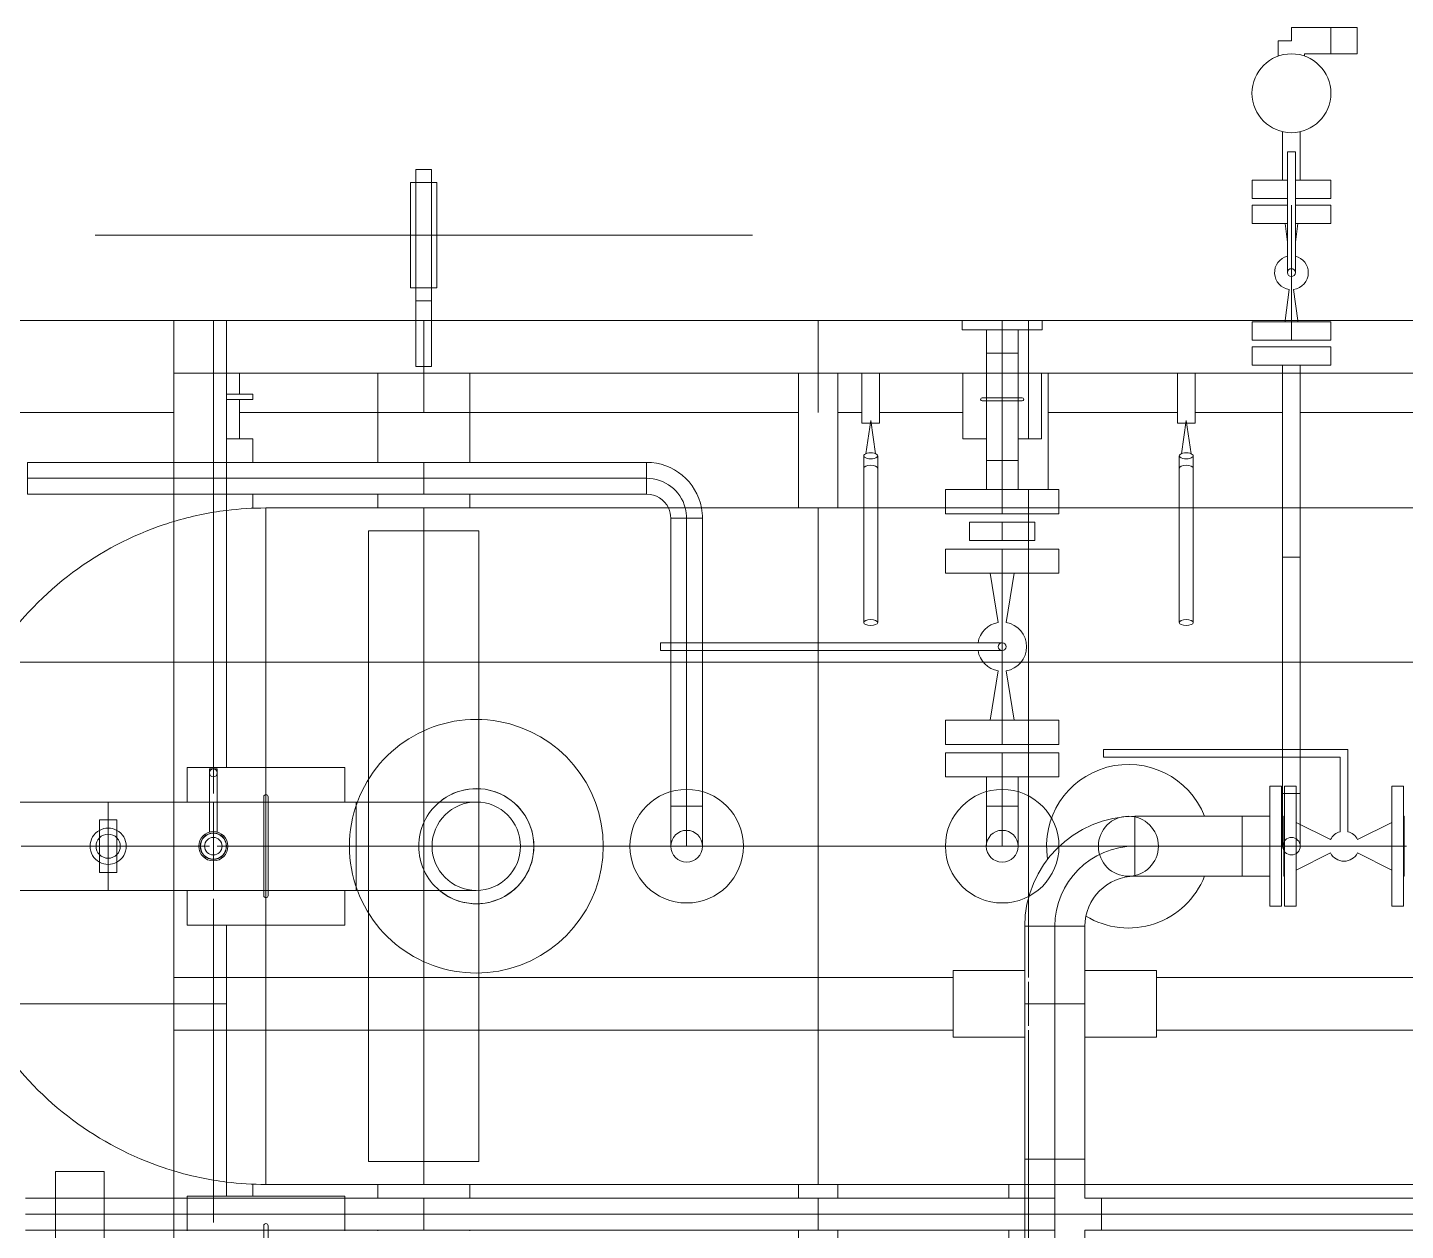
# Model space of a CAD drawing. Header units: inches. Extents: x -1128 to 651, y 96 to 845.
# Drawn here: x -1029.015 to -1026.651, y 708.244 to 710.309 of the extents above; entities that cross this region are included whole.
import ezdxf

# ---------------------------------------------------------------- set-up
doc = ezdxf.new("R2010")
doc.units = ezdxf.units.IN
doc.header["$MEASUREMENT"] = 0
for name, color, linetype in [('Default', 7, 'Continuous'), ('EQUIPMENT LAYOUT-EMBED 1_DWG$0$Default', 7, 'Continuous'), ('EQUIPMENT LAYOUT-EMBED 1_DWG$0$DwgTemplate', 7, 'Continuous')]:
    doc.layers.add(name, color=color, linetype=linetype)
doc.layers.add('Layout', color=6, linetype='Continuous', lineweight=18)

# ---------------------------------------------------------------- blocks, each defined once
blk = doc.blocks.new('A$C55974CAD')
at = {"layer": 'Default', "color": 7, "lineweight": 0}
blk.add_point((33.7545, 4.3932), dxfattribs=at)
at = {"layer": 'EQUIPMENT LAYOUT-EMBED 1_DWG$0$Default', "color": 7, "lineweight": 0}
for p, q in [((34.1255, 3.9633), (34.3435, 3.9633)), ((34.3435, 3.9633), (34.4427, 3.9633)), ((34.1255, 3.9366), (34.3435, 3.9366)), ((34.3435, 3.9366), (34.4427, 3.9366)), ((34.1255, 3.3633), (34.3435, 3.3633)), ((34.3435, 3.3633), (34.4427, 3.3633)), ((34.1255, 3.3366), (34.3435, 3.3366)), ((34.3435, 3.3366), (34.4427, 3.3366)), ((34.6151, 3.0754), (34.6151, 3.2246)), ((34.6151, 3.2246), (34.65, 3.2246)), ((34.65, 3.0754), (34.65, 3.2246)), ((33.8, 3.1667), (33.7, 3.1667)), ((33.8, 3.15), (33.8, 3.1667)), ((34.25, 3.1667), (33.8, 3.1667)), ((33.8, 3.1333), (33.8, 3.15)), ((34.25, 3.1333), (34.25, 3.1667)), ((34.25, 3.1667), (34.2693, 3.1667)), ((34.2693, 3.1667), (34.6, 3.1667)), ((34.6, 3.1667), (34.6151, 3.1667)), ((33.7, 3.1333), (33.8, 3.1333)), ((34.25, 3.1333), (33.8, 3.1333)), ((34.25, 3.1333), (34.2693, 3.1333)), ((34.2693, 3.1333), (34.6, 3.1333)), ((34.6, 3.1333), (34.6151, 3.1333)), ((34.6151, 3.0754), (34.65, 3.0754))]:
    blk.add_line(p, q, dxfattribs=at)
for centre, radius in [((33.7, 4.3), 0.108), ((33.7, 4.3), 0.0302), ((33.7, 3.7), 0.108), ((33.7, 3.7), 0.0302), ((33.7, 3.15), 0.0167)]:
    blk.add_circle(centre, radius, dxfattribs=at)
for centre in [(34.1255, 3.95), (34.1255, 3.35)]:
    blk.add_ellipse(centre, major_axis=(0, -0.0133), ratio=0.422618, dxfattribs=at)
for centre in [(34.4427, 3.95), (34.4427, 3.35)]:
    blk.add_ellipse(centre, major_axis=(0, -0.0133), ratio=0.422618, start_param=0, end_param=3.141593, dxfattribs=at)
at = {"layer": 'EQUIPMENT LAYOUT-EMBED 1_DWG$0$DwgTemplate', "color": 1, "lineweight": 0}
for p, q in [((34.525, 5.9662), (34.525, 5.275)), ((34.7, 5.8722), (34.7, 5.275)), ((34.8625, 5.425), (34.8625, 4.825)), ((34.8625, 4.825), (34.8625, 5.415)), ((33.35, 3.7935), (33.35, 5.275)), ((33.45, 3.7935), (33.45, 5.275)), ((34.6, 5.275), (34.6, 0)), ((33.034, 5.175), (33.55, 5.175)), ((33.85, 5.175), (34.7, 5.175)), ((34.55, 5.175), (34.55, 5.125)), ((34.56, 5.125), (34.56, 5.175)), ((34.55, 5.15), (34.475, 5.15)), ((34.525, 5.15), (34.525, 4.0875)), ((34.6, 5.15), (34.56, 5.15)), ((34.55, 5.125), (34.56, 5.125)), ((32.9698, 4.8875), (32.9681, 4.8875)), ((33.0565, 4.8875), (33.0302, 4.8875)), ((34.3698, 4.8875), (34.3435, 4.8875)), ((34.6, 4.8875), (34.4302, 4.8875)), ((34.8625, 4.815), (34.8625, 4.825)), ((34.8625, 4.825), (34.8625, 4.815)), ((34.8625, 4.775), (34.8625, 4.785)), ((34.8625, 4.785), (34.8625, 4.775)), ((34.8625, 4.185), (34.8625, 4.775)), ((34.8625, 4.775), (34.8625, 4.175)), ((32.9698, 4.7125), (32.9681, 4.7125)), ((33.0565, 4.7125), (33.0302, 4.7125)), ((33.7, 4.7), (33.7, 3.4476)), ((34.3698, 4.7125), (34.3435, 4.7125)), ((34.6, 4.7125), (34.4302, 4.7125)), ((32.9698, 4.0875), (32.67, 4.0875)), ((33.0565, 4.0875), (33.0302, 4.0875)), ((34.6, 4.0875), (34.3435, 4.0875)), ((32.9698, 4.0125), (32.67, 4.0125)), ((33.0565, 4.0125), (33.0302, 4.0125)), ((34.6, 4.0125), (34.3435, 4.0125)), ((34.525, 4.0125), (34.525, 3.9666)), ((34.525, 3.9333), (34.525, 3.775)), ((33.3365, 3.6571), (33.3365, 3.7935)), ((33.3365, 3.7935), (33.4635, 3.7935)), ((33.4635, 3.6571), (33.4635, 3.7935)), ((32.9698, 3.6875), (32.6041, 3.6875)), ((33.0565, 3.6875), (33.0302, 3.6875)), ((34.6, 3.6125), (34.3785, 3.6125)), ((34.525, 3.6125), (34.525, 3.3666)), ((33.3365, 3.4064), (33.3365, 3.5428)), ((33.4635, 3.4064), (33.4635, 3.5428)), ((33.4635, 3.4064), (33.3365, 3.4064)), ((33.35, 2.41), (33.35, 3.4064)), ((33.45, 2.41), (33.45, 3.4064)), ((34.525, 3.3333), (34.525, 3.1667)), ((33.7, 3.169), (33.7, 3.1645)), ((34.525, 3.1333), (34.525, 2.4667)), ((33.7, 2.9354), (33.7, 2.931))]:
    blk.add_line(p, q, dxfattribs=at)
at = {"layer": 'EQUIPMENT LAYOUT-EMBED 1_DWG$0$DwgTemplate', "color": 9, "lineweight": 0}
for p, q in [((33.4, 5.6533), (33.4, 5.275)), ((34.05, 5.6249), (34.05, 0.6751)), ((33.4, 5.175), (33.4, 5.275)), ((33.6, 5.2), (32.984, 5.2)), ((34.7, 5.2), (33.8, 5.2)), ((33.0302, 4.8), (32.9698, 4.8)), ((34.3435, 4.8), (33.0565, 4.8)), ((34.4302, 4.8), (34.3698, 4.8)), ((34.7, 4.8), (34.525, 4.8)), ((33.0302, 4.05), (32.9698, 4.05)), ((34.3435, 4.05), (33.0565, 4.05)), ((34.7, 4.05), (34.525, 4.05)), ((33.35, 3.65), (32.3231, 3.65)), ((33.442, 3.65), (33.358, 3.65)), ((34.3785, 3.65), (33.45, 3.65)), ((34.7, 3.65), (34.475, 3.65))]:
    blk.add_line(p, q, dxfattribs=at)
at = {"layer": 'EQUIPMENT LAYOUT-EMBED 1_DWG$0$DwgTemplate', "color": 7, "lineweight": 0}
for p, q in [((33.6159, 5.6), (33.6159, 5.4)), ((33.7841, 5.6), (33.7841, 5.4)), ((32.9698, 5.5569), (32.9698, 5.5)), ((33, 5.5), (33, 5.5569)), ((33.0302, 5.5569), (33.0302, 5.5)), ((33.7, 5.4345), (33.7, 5.5655)), ((34.4302, 5.5532), (34.3698, 5.5532)), ((34.3698, 5.5532), (34.3698, 5.275)), ((34.4, 5.5532), (34.4, 5.5532)), ((34.4, 5.275), (34.4, 5.5532)), ((34.4302, 5.5532), (34.4302, 5.275)), ((33.0809, 5.5), (32.884, 5.5)), ((32.9698, 5.5), (32.9698, 5.4079)), ((33, 5.4079), (33, 5.5)), ((33.0302, 5.5), (33.0302, 5.4079)), ((33.0809, 5.4079), (33.0809, 5.5)), ((33.7, 5.4), (33.7, 5.4345)), ((33.0809, 5.4079), (32.884, 5.4079)), ((32.9698, 5.4079), (32.9698, 5.275)), ((33, 5.275), (33, 5.4079)), ((33.0302, 5.4079), (33.0302, 5.275)), ((33.7841, 5.4), (33.6159, 5.4)), ((33.6159, 5.4), (33.6159, 5.2)), ((33.7, 5.4), (33.7, 5.4)), ((33.7, 5.4), (33.7, 5.4)), ((33.7, 5.3655), (33.7, 5.4)), ((33.7841, 5.4), (33.7841, 5.2075)), ((33.7, 5.2278), (33.7, 5.3655)), ((32.9698, 5.275), (32.9698, 4.95)), ((33, 4.95), (33, 5.275)), ((33.0302, 5.275), (33.0302, 4.95)), ((34.3698, 5.275), (34.3698, 5.175)), ((34.4, 5.175), (34.4, 5.275)), ((34.4302, 5.275), (34.4302, 5.175)), ((33.7, 5.2075), (33.7, 5.2278)), ((33.7841, 5.2), (33.6159, 5.2)), ((33.6159, 5.2), (33.6159, 5.104)), ((33.7, 5.1722), (33.7, 5.1925)), ((33.847, 5.2075), (33.7268, 5.2075)), ((33.847, 5.1925), (33.7268, 5.1925)), ((33.7841, 5.2075), (33.7841, 5.2)), ((33.7841, 5.2), (33.7841, 5.1925)), ((33.7841, 5.1925), (33.7841, 5.104)), ((33.847, 5.2075), (33.847, 5.2)), ((33.847, 5.2), (33.847, 5.1925)), ((33.7, 5.104), (33.7, 5.1722)), ((34.3698, 5.175), (34.3698, 4.3762)), ((34.4, 4.3762), (34.4, 5.175)), ((34.4302, 5.175), (34.4302, 4.3762)), ((33.35, 5.1), (33.45, 5.1)), ((33.45, 5.1), (33.35, 5.1)), ((33.55, 5.1), (33.85, 5.1)), ((33.85, 5.1), (33.55, 5.1)), ((33.6159, 5.104), (33.6159, 5.096)), ((33.6159, 5.096), (33.6159, 4.9286)), ((33.7, 5.096), (33.7, 5.104)), ((33.7, 4.9286), (33.7, 5.096)), ((33.7841, 5.104), (33.7841, 5.096)), ((33.7841, 5.096), (33.7841, 4.9286)), ((32.9698, 4.95), (32.9698, 3.6571)), ((33, 3.6571), (33, 4.95)), ((33.0302, 4.95), (33.0302, 3.6571)), ((33.7841, 4.9286), (33.6159, 4.9286)), ((33.6159, 4.9286), (33.7841, 4.9286)), ((33.6159, 4.7), (33.6159, 4.9286)), ((33.7, 4.9286), (33.7, 4.9286)), ((33.7, 4.9286), (33.7, 4.9286)), ((33.7, 4.7), (33.7, 4.9286)), ((33.7841, 4.9286), (33.7841, 4.7)), ((34.3, 4.905), (33.1, 4.905)), ((34.3, 4.905), (33.1, 4.905)), ((33.1, 4.905), (33.1, 4.695)), ((33.1, 4.905), (33.1, 4.695)), ((34.3, 4.695), (34.3, 4.905)), ((34.3, 4.695), (34.3, 4.905)), ((34.6125, 4.785), (34.6125, 4.815)), ((34.6125, 4.815), (34.6125, 4.785)), ((34.7, 4.815), (34.6125, 4.815)), ((34.6125, 4.815), (34.7, 4.815)), ((34.7375, 4.815), (34.7375, 4.785)), ((34.7625, 4.785), (34.7625, 4.815)), ((34.9625, 4.785), (34.9625, 4.815)), ((34.6125, 4.785), (34.7, 4.785)), ((34.6125, 4.785), (34.7, 4.785)), ((33.1, 4.695), (34.3, 4.695)), ((33.1, 4.695), (34.3, 4.695)), ((34.4302, 4.3762), (34.3698, 4.3762)), ((34.3698, 4.3762), (34.4302, 4.3762)), ((34.4, 4.3762), (34.4, 4.3762)), ((34.4, 4.3762), (34.4, 4.3762)), ((34.0721, 4.35), (34.0796, 4.35)), ((34.0721, 4.35), (34.0721, 3.7)), ((34.0796, 4.35), (34.0871, 4.35)), ((34.0871, 4.35), (34.0871, 3.7)), ((33.7762, 4.3301), (33.7, 4.3301)), ((33.7762, 4.3301), (33.7762, 4.3)), ((33.7762, 4.2698), (33.7762, 4.3301)), ((34.3238, 4.3301), (33.7762, 4.3301)), ((34.3238, 4.3301), (34.3238, 4.2698)), ((34.3238, 4.2698), (34.3238, 4.3301)), ((33.7, 4.3), (33.7762, 4.3)), ((33.7762, 4.3), (33.7762, 4.3)), ((33.7762, 4.3), (33.7762, 4.3)), ((33.7762, 4.3), (33.7762, 4.2698)), ((33.7762, 4.3), (34.3238, 4.3)), ((34.3238, 4.3), (34.3238, 4.3)), ((34.3238, 4.3), (34.3238, 4.3)), ((33.7, 4.2698), (33.7762, 4.2698)), ((34.3238, 4.2698), (33.7762, 4.2698)), ((34.1255, 3.9633), (34.3435, 3.9633)), ((34.1255, 3.9366), (34.3435, 3.9366)), ((33.8318, 3.7), (33.8318, 3.8079)), ((33.8318, 3.8079), (33.8778, 3.8079)), ((33.8778, 3.7), (33.8778, 3.8079)), ((33.8938, 3.8079), (33.8938, 3.7)), ((33.9398, 3.8079), (33.8938, 3.8079)), ((33.9398, 3.8079), (33.9398, 3.7)), ((34.2194, 3.7), (34.2194, 3.8079)), ((34.2194, 3.8079), (34.2654, 3.8079)), ((34.2654, 3.7), (34.2654, 3.8079)), ((34.3324, 3.8079), (34.3324, 3.7)), ((34.3435, 3.8079), (34.3324, 3.8079)), ((34.3785, 3.8079), (34.3435, 3.8079)), ((34.3785, 3.8079), (34.3785, 3.7)), ((34.6825, 3.7), (34.6825, 3.7762)), ((34.6825, 3.7762), (34.7, 3.7762)), ((34.2814, 3.7619), (34.2814, 3.7)), ((34.3164, 3.7619), (34.2814, 3.7619)), ((34.3164, 3.7619), (34.3164, 3.7)), ((33.7762, 3.7301), (33.7, 3.7301)), ((33.7762, 3.7), (33.7762, 3.7301)), ((33.7762, 3.7301), (33.8318, 3.7301)), ((33.7762, 3.7301), (33.7762, 3.7)), ((34.0337, 3.7074), (33.9398, 3.7227)), ((34.1254, 3.7074), (34.2194, 3.7227)), ((34.434, 3.7301), (34.3785, 3.7301)), ((34.434, 3.7301), (34.434, 3.7)), ((34.434, 3.6698), (34.434, 3.7301)), ((34.547, 3.7301), (34.434, 3.7301)), ((34.553, 3.7301), (34.547, 3.7301)), ((34.6, 3.7301), (34.553, 3.7301)), ((34.638, 3.7301), (34.6, 3.7301)), ((34.638, 3.6698), (34.638, 3.7301)), ((34.638, 3.7), (34.638, 3.7301)), ((34.638, 3.7301), (34.6825, 3.7301)), ((33.7, 3.7), (33.7762, 3.7)), ((33.8778, 3.7), (33.7762, 3.7)), ((33.7762, 3.6698), (33.7762, 3.7)), ((33.7762, 3.7), (33.7762, 3.7)), ((33.7762, 3.7), (33.7762, 3.7)), ((33.7762, 3.7), (33.7762, 3.6698)), ((33.8318, 3.592), (33.8318, 3.7)), ((33.8778, 3.592), (33.8778, 3.7)), ((33.8938, 3.7), (34.2654, 3.7)), ((33.8938, 3.7), (33.8938, 3.592)), ((33.9398, 3.7), (33.9398, 3.592)), ((34.2194, 3.592), (34.2194, 3.7)), ((34.2654, 3.592), (34.2654, 3.7)), ((34.2814, 3.7), (34.3164, 3.7)), ((34.2814, 3.7), (34.2814, 3.6381)), ((34.3164, 3.7), (34.3164, 3.6381)), ((34.3324, 3.7), (34.3435, 3.7)), ((34.3324, 3.7), (34.3324, 3.592)), ((34.3435, 3.7), (34.434, 3.7)), ((34.3785, 3.7), (34.3785, 3.592)), ((34.434, 3.7), (34.434, 3.6698)), ((34.434, 3.7), (34.547, 3.7)), ((34.547, 3.7), (34.553, 3.7)), ((34.553, 3.7), (34.6, 3.7)), ((34.6, 3.7), (34.638, 3.7)), ((34.7, 3.7), (34.638, 3.7)), ((34.638, 3.6698), (34.638, 3.7)), ((34.6825, 3.6238), (34.6825, 3.7)), ((33.7, 3.6698), (33.7762, 3.6698)), ((33.7762, 3.6698), (33.8318, 3.6698)), ((34.0337, 3.6925), (33.9398, 3.6773)), ((34.1254, 3.6925), (34.2194, 3.6773)), ((34.434, 3.6698), (34.3785, 3.6698)), ((34.547, 3.6698), (34.434, 3.6698)), ((34.553, 3.6698), (34.547, 3.6698)), ((34.6, 3.6698), (34.553, 3.6698)), ((34.638, 3.6698), (34.6, 3.6698)), ((34.638, 3.6698), (34.6825, 3.6698)), ((32.8953, 3.6571), (33.1046, 3.6571)), ((32.9698, 3.6571), (32.9698, 3.6)), ((33, 3.6), (33, 3.6571)), ((33.0302, 3.6571), (33.0302, 3.6)), ((33.0565, 3.5428), (33.0565, 3.6571)), ((33.1046, 3.6571), (33.1046, 3.5428)), ((33.1046, 3.6571), (33.5476, 3.6571)), ((33.1046, 3.5428), (33.1046, 3.6571)), ((33.5476, 3.5428), (33.5476, 3.6571)), ((33.5476, 3.6571), (33.5476, 3.5428)), ((34.3164, 3.6381), (34.2814, 3.6381)), ((34.6825, 3.6238), (34.7, 3.6238)), ((33.1046, 3.6), (32.8953, 3.6)), ((33, 3.5111), (33, 3.6)), ((33.5476, 3.6), (33.1046, 3.6)), ((33.1046, 3.6), (33.1046, 3.6)), ((33.5476, 3.6), (33.5476, 3.6)), ((33.5476, 3.6), (33.5476, 3.6)), ((33.8318, 3.592), (33.8778, 3.592)), ((33.9398, 3.592), (33.8938, 3.592)), ((34.2194, 3.592), (34.2654, 3.592)), ((34.3435, 3.592), (34.3324, 3.592)), ((34.3785, 3.592), (34.3435, 3.592)), ((32.8953, 3.5428), (32.9698, 3.5428)), ((32.9698, 3.5428), (32.9698, 3.5111)), ((33.0302, 3.5428), (33.1046, 3.5428)), ((33.0302, 3.5428), (33.0302, 3.5111)), ((33.1046, 3.5428), (33.5476, 3.5428)), ((32.9698, 3.5111), (33.0302, 3.5111)), ((33.0302, 3.5111), (32.9698, 3.5111)), ((32.9698, 3.5111), (32.9698, 2.3862)), ((32.9698, 3.5111), (32.9698, 3.5111)), ((33, 3.5111), (33, 3.5111)), ((33, 2.3862), (33, 3.5111)), ((33.0302, 3.5111), (33.0302, 2.3862)), ((33.0302, 3.5111), (33.0302, 3.5111)), ((33.8691, 3.5072), (33.8841, 3.5072)), ((33.8691, 3.5072), (33.8691, 3.0575)), ((33.8841, 3.5072), (33.8841, 3.0575)), ((33.6428, 3.4476), (33.7571, 3.4476)), ((33.7571, 3.4476), (33.6428, 3.4476)), ((33.6428, 3.4476), (33.6428, 3.2437)), ((33.7, 3.4476), (33.7, 3.4476)), ((33.7, 3.4476), (33.7, 3.4476)), ((33.7, 3.2437), (33.7, 3.4476)), ((33.7571, 3.4476), (33.7571, 3.2437)), ((34.1255, 3.3633), (34.3435, 3.3633)), ((34.1255, 3.3366), (34.3435, 3.3366)), ((33.7571, 3.2437), (33.6428, 3.2437)), ((33.6428, 3.2437), (33.7571, 3.2437)), ((33.6428, 3.2437), (33.6428, 3.1913)), ((33.7, 3.169), (33.7, 3.2437)), ((33.7571, 3.2437), (33.7571, 3.1913)), ((34.6151, 3.0754), (34.6151, 3.2246)), ((34.6151, 3.2246), (34.65, 3.2246)), ((34.65, 3.0754), (34.65, 3.2246)), ((34.6627, 3.2246), (34.6627, 3.15)), ((34.6976, 3.2246), (34.6627, 3.2246)), ((34.6976, 3.2246), (34.6976, 3.15)), ((34.8848, 3.1575), (34.8848, 3.2246)), ((34.8848, 3.2246), (34.9197, 3.2246)), ((34.9197, 3.1575), (34.9197, 3.2246)), ((33.5857, 3.1913), (33.8143, 3.1913)), ((33.5857, 3.1913), (33.5857, 3.169)), ((33.8143, 3.1913), (33.8143, 3.169)), ((33.5857, 3.169), (33.8143, 3.169)), ((33.8143, 3.163), (33.5857, 3.163)), ((33.5857, 3.1407), (33.5857, 3.163)), ((33.7571, 3.1645), (33.6428, 3.1645)), ((33.6436, 3.163), (33.6428, 3.1645)), ((33.8, 3.1667), (33.7, 3.1667)), ((33.7, 2.9354), (33.7, 3.1645)), ((33.7564, 3.163), (33.7571, 3.1645)), ((33.8, 3.15), (33.8, 3.1667)), ((34.25, 3.1667), (33.8, 3.1667)), ((33.8, 3.1333), (33.8, 3.15)), ((33.8143, 3.1407), (33.8143, 3.163)), ((34.25, 3.1333), (34.25, 3.1667)), ((34.25, 3.1667), (34.2693, 3.1667)), ((34.3435, 3.1333), (34.3435, 3.1667)), ((34.6, 3.1667), (34.6151, 3.1667)), ((34.6627, 3.15), (34.7, 3.15)), ((34.6627, 3.15), (34.6627, 3.0754)), ((34.7, 3.1618), (34.6976, 3.1621)), ((34.6976, 3.15), (34.6976, 3.0754)), ((34.7594, 3.1541), (34.7, 3.1618)), ((34.7, 3.15), (34.9197, 3.15)), ((34.7594, 3.1458), (34.7, 3.1381)), ((35.0212, 3.1575), (34.7912, 3.1575)), ((34.8489, 3.1575), (34.8848, 3.1621)), ((35.0212, 3.1575), (35.0212, 3.15)), ((35.0212, 3.15), (35.0212, 3.1425)), ((33.8143, 3.1407), (33.5857, 3.1407)), ((33.6872, 3.0756), (33.6547, 3.1407)), ((33.7, 3.1333), (33.8, 3.1333)), ((33.7128, 3.0756), (33.7453, 3.1407)), ((34.25, 3.1333), (33.8, 3.1333)), ((34.25, 3.1333), (34.2693, 3.1333)), ((34.6, 3.1333), (34.6151, 3.1333)), ((34.7, 3.1381), (34.6976, 3.1378)), ((35.0212, 3.1425), (34.7912, 3.1425)), ((34.8489, 3.1425), (34.8848, 3.1378)), ((34.8848, 3.0754), (34.8848, 3.1425)), ((34.9197, 3.0754), (34.9197, 3.1425)), ((34.6151, 3.0754), (34.65, 3.0754)), ((34.6976, 3.0754), (34.6627, 3.0754)), ((34.8848, 3.0754), (34.9197, 3.0754)), ((33.8691, 3.0575), (33.7276, 3.0575)), ((33.8841, 3.0425), (33.7276, 3.0425)), ((33.8841, 3.0575), (33.8841, 3.0425)), ((33.6872, 3.0243), (33.6547, 2.9592)), ((33.7128, 3.0243), (33.7453, 2.9592)), ((33.5857, 2.9592), (33.8143, 2.9592)), ((33.5857, 2.9592), (33.5857, 2.9369)), ((33.5857, 2.9369), (33.8143, 2.9369)), ((33.6436, 2.9369), (33.6428, 2.9354)), ((33.6428, 2.9354), (33.7571, 2.9354)), ((33.7564, 2.9369), (33.7571, 2.9354)), ((33.8143, 2.9592), (33.8143, 2.9369))]:
    blk.add_line(p, q, dxfattribs=at)
at = {"layer": 'EQUIPMENT LAYOUT-EMBED 1_DWG$0$DwgTemplate', "color": 5, "lineweight": 0}
for p, q in [((33.7, 5.4166), (33.65, 5.4166)), ((33.65, 5.3833), (33.65, 5.4166)), ((33.75, 5.4166), (33.7, 5.4166)), ((33.75, 5.3833), (33.75, 5.4166)), ((33.7, 5.3833), (33.65, 5.3833)), ((33.75, 5.3833), (33.7, 5.3833)), ((33.0565, 5.1), (33.35, 5.1)), ((33.35, 5.1), (33.0565, 5.1)), ((33.0565, 3.6571), (33.0565, 5.1)), ((33.45, 5.1), (33.55, 5.1)), ((33.55, 5.1), (33.45, 5.1)), ((33.85, 5.1), (34.3435, 5.1)), ((34.3435, 5.1), (33.85, 5.1)), ((34.3435, 3.1667), (34.3435, 5.1)), ((34.9625, 4.825), (34.7625, 4.825)), ((34.7625, 4.825), (34.9625, 4.825)), ((34.7625, 4.815), (34.7625, 4.825)), ((34.9625, 4.815), (34.9625, 4.825)), ((34.8625, 4.815), (34.7, 4.815)), ((34.7, 4.815), (34.8625, 4.815)), ((34.8625, 4.815), (34.8625, 4.785)), ((34.8625, 4.785), (34.8625, 4.815)), ((34.9875, 4.815), (34.8625, 4.815)), ((34.9875, 4.815), (34.8625, 4.815)), ((34.9875, 4.815), (34.9875, 4.785)), ((34.7, 4.785), (34.8625, 4.785)), ((34.7, 4.785), (34.8625, 4.785)), ((34.7625, 4.775), (34.7625, 4.785)), ((34.7625, 4.775), (34.9625, 4.775)), ((34.7625, 4.775), (34.9625, 4.775)), ((34.8625, 4.785), (34.9875, 4.785)), ((34.9875, 4.785), (34.8625, 4.785)), ((34.9625, 4.775), (34.9625, 4.785)), ((34.3435, 3.9633), (34.4427, 3.9633)), ((34.5098, 3.95), (34.4467, 3.9593)), ((34.6, 3.9666), (34.5051, 3.9666)), ((34.5051, 3.9507), (34.5051, 3.9666)), ((34.3435, 3.9366), (34.4427, 3.9366)), ((34.5098, 3.95), (34.4467, 3.9407)), ((34.5051, 3.9333), (34.5051, 3.9493)), ((34.6, 3.9333), (34.5051, 3.9333)), ((33.0565, 2.402), (33.0565, 3.5428)), ((34.3435, 3.3633), (34.4427, 3.3633)), ((34.5098, 3.35), (34.4467, 3.3593)), ((34.6, 3.3666), (34.5051, 3.3666)), ((34.5051, 3.3507), (34.5051, 3.3666)), ((34.3435, 3.3366), (34.4427, 3.3366)), ((34.5098, 3.35), (34.4467, 3.3407)), ((34.5051, 3.3333), (34.5051, 3.3493)), ((34.6, 3.3333), (34.5051, 3.3333)), ((34.9324, 3.2246), (34.9324, 3.1575)), ((34.9674, 3.2246), (34.9324, 3.2246)), ((34.9674, 3.2246), (34.9674, 3.1575)), ((35.2032, 3.175), (35.2324, 3.175)), ((35.2324, 3.15), (35.2324, 3.175)), ((34.2693, 3.1667), (34.6, 3.1667)), ((35.0593, 3.1667), (34.9674, 3.1667)), ((35.2574, 3.15), (35.2324, 3.15)), ((35.2574, 3.075), (35.2574, 3.15)), ((34.2693, 3.1333), (34.6, 3.1333)), ((34.3435, 2.4667), (34.3435, 3.1333)), ((34.9324, 3.1425), (34.9324, 3.0754)), ((34.9674, 3.1425), (34.9674, 3.0754)), ((35.0593, 3.1333), (34.9674, 3.1333)), ((35.2032, 3.125), (35.2074, 3.125)), ((35.2074, 3.075), (35.2074, 3.125)), ((34.9674, 3.0754), (34.9324, 3.0754)), ((35.2074, 3.075), (35.2074, 3.025)), ((35.2574, 3.075), (35.2074, 3.075)), ((35.2574, 3.025), (35.2574, 3.075)), ((35.2074, 3.025), (35.2574, 3.025))]:
    blk.add_line(p, q, dxfattribs=at)
at = {"layer": 'EQUIPMENT LAYOUT-EMBED 1_DWG$0$DwgTemplate', "color": 54, "lineweight": 0}
for p, q in [((34.7, 5.275), (32.5935, 5.275)), ((34.7, 1.2653), (34.7, 5.275))]:
    blk.add_line(p, q, dxfattribs=at)
at = {"layer": 'EQUIPMENT LAYOUT-EMBED 1_DWG$0$DwgTemplate', "color": 3, "lineweight": 0}
for p, q in [((32.9681, 5.25), (33.034, 5.25)), ((33.034, 4.95), (33.034, 5.25)), ((33.55, 4.95), (33.55, 5.25)), ((33.55, 5.25), (33.6159, 5.25)), ((33.7841, 5.25), (33.85, 5.25)), ((33.85, 4.95), (33.85, 5.25)), ((34.475, 5.125), (34.475, 5.175)), ((33.034, 5.125), (33.057, 5.125)), ((34.343, 5.125), (34.3698, 5.125)), ((34.4302, 5.125), (34.475, 5.125)), ((32.79, 5.104), (32.978, 5.104)), ((32.978, 5.096), (32.79, 5.096)), ((33.606, 5.104), (33.794, 5.104)), ((33.794, 5.096), (33.606, 5.096)), ((32.9681, 4.95), (33.034, 4.95)), ((33.55, 4.95), (33.6159, 4.95)), ((33.7841, 4.95), (33.85, 4.95)), ((34.6, 3.775), (34.475, 3.775)), ((34.475, 3.7301), (34.475, 3.775)), ((34.547, 3.662), (34.547, 3.738)), ((34.553, 3.738), (34.553, 3.662)), ((34.475, 3.625), (34.475, 3.6698)), ((33.4, 3.6571), (33.4, 3.5428)), ((34.6, 3.625), (34.475, 3.625))]:
    blk.add_line(p, q, dxfattribs=at)
at = {"layer": 'EQUIPMENT LAYOUT-EMBED 1_DWG$0$DwgTemplate', "color": 7, "lineweight": 0}
for centre, radius in [((33.7, 5.2), 0.0278), ((33.7, 5.2), 0.0251), ((33.7, 5.2), 0.0246), ((33.7, 5.2), 0.0167), ((33.8395, 5.2), 0.0075), ((33.7, 4.3), 0.108), ((33.7, 4.3), 0.0302), ((33.7, 3.7), 0.108), ((33.7, 3.7), 0.0302), ((34.0796, 3.7), 0.0075), ((33.7, 3.46), 0.0571), ((33.7, 3.15), 0.0167), ((34.7912, 3.15), 0.0075)]:
    blk.add_circle(centre, radius, dxfattribs=at)
at = {"layer": 'EQUIPMENT LAYOUT-EMBED 1_DWG$0$DwgTemplate', "color": 5, "lineweight": 0}
blk.add_circle((35.1324, 3.15), 0.075, dxfattribs=at)
at = {"layer": 'EQUIPMENT LAYOUT-EMBED 1_DWG$0$DwgTemplate', "color": 7, "lineweight": 0}
for centre, radius, start, end in [((33.7, 5.4), 0.0345, 90, 151.1262), ((33.7, 5.4), 0.0345, 28.8738, 90), ((33.7, 5.4), 0.0345, 151.1262, 208.8738), ((33.7, 5.4), 0.023, 133.5875, 226.4125), ((33.7, 5.4), 0.023, 90, 133.5875), ((33.7, 5.4), 0.023, 46.4125, 90), ((33.7, 5.4), 0.023, 313.5875, 46.4125), ((33.7, 5.4), 0.0345, 331.1262, 28.8738), ((33.7, 5.4), 0.0345, 208.8738, 331.1262), ((33.7, 5.4), 0.023, 226.4125, 313.5875), ((33.7, 4.7), 0.2413, 110.4069, 270), ((33.7, 4.7), 0.2413, 69.5931, 110.4069), ((33.7, 4.7), 0.2413, 270, 69.5931), ((33.7, 4.7), 0.1095, 90, 140.185), ((33.7, 4.7), 0.1095, 39.815, 140.185), ((33.7, 4.7), 0.1095, 39.815, 90), ((33.7, 4.7), 0.1095, 140.185, 39.815), ((33.7, 4.7), 0.1095, 140.185, 270), ((33.7, 4.7), 0.0841, 90, 180), ((33.7, 4.7), 0.0841, 0, 90), ((33.7, 4.7), 0.1095, 270, 39.815), ((33.7, 4.7), 0.0841, 180, 0), ((33.7, 4.7), 0.0841, 180, 0), ((34.3238, 4.3762), 0.0762, 284.9829, 0), ((34.3238, 4.3762), 0.1064, 280.6737, 0), ((34.3238, 4.3762), 0.046, 295.3351, 0), ((34.3238, 4.3762), 0.046, 270, 295.3351), ((34.3238, 4.3762), 0.0762, 270, 284.9829), ((34.3238, 4.3762), 0.1064, 270, 280.6737), ((34.0796, 3.7), 0.0465, 99.2918, 170.7792), ((34.0796, 3.7), 0.0465, 9.2208, 80.7082), ((34.0796, 3.7), 0.0465, 189.2208, 270), ((34.0796, 3.7), 0.0465, 270, 350.7792), ((33.5476, 3.4476), 0.2095, 0, 90), ((33.5476, 3.4476), 0.1524, 0, 90), ((33.5476, 3.4476), 0.0953, 0, 90), ((34.7912, 3.15), 0.0321, 13.4985, 172.5964), ((34.7912, 3.15), 0.0321, 187.4036, 270), ((34.7912, 3.15), 0.0321, 270, 346.5015), ((33.7, 3.05), 0.0286, 116.5142, 243.4858), ((33.7, 3.05), 0.0286, 15.182, 63.4858), ((33.7, 3.05), 0.0286, 296.5142, 344.818)]:
    blk.add_arc(centre, radius, start, end, dxfattribs=at)
at = {"layer": 'EQUIPMENT LAYOUT-EMBED 1_DWG$0$DwgTemplate', "color": 5, "lineweight": 0}
for centre, radius, start, end in [((33.6649, 5.1), 0.6084, 172.9174, 179.9984), ((33.7351, 5.1), 0.6084, 0.0016, 7.0826), ((33.7, 3.46), 0.1556, 291.5521, 99.0781), ((33.7, 3.46), 0.1556, 148.6942, 248.4479)]:
    blk.add_arc(centre, radius, start, end, dxfattribs=at)
at = {"layer": 'EQUIPMENT LAYOUT-EMBED 1_DWG$0$DwgTemplate', "color": 3, "lineweight": 0}
for centre, radius, start, end in [((32.978, 5.1), 0.004, 270, 90), ((33.606, 5.1), 0.004, 90, 270), ((33.794, 5.1), 0.004, 270, 90), ((34.55, 3.738), 0.003, 0, 180), ((34.55, 3.662), 0.003, 180, 0)]:
    blk.add_arc(centre, radius, start, end, dxfattribs=at)
at = {"layer": 'EQUIPMENT LAYOUT-EMBED 1_DWG$0$DwgTemplate', "color": 7, "lineweight": 0}
for centre in [(34.1255, 3.95), (34.1255, 3.35)]:
    blk.add_ellipse(centre, major_axis=(0, -0.0133), ratio=0.422618, dxfattribs=at)
at = {"layer": 'EQUIPMENT LAYOUT-EMBED 1_DWG$0$DwgTemplate', "color": 5, "lineweight": 0}
for centre, major_axis, start_param, end_param in [((34.4192, 3.95), (0, 0.0133), 3.141593, 6.283185), ((34.4427, 3.95), (0, -0.0133), 0, 3.141593), ((34.4192, 3.35), (0, 0.0133), 3.141593, 6.283185), ((34.4427, 3.35), (0, -0.0133), 0, 3.141593)]:
    blk.add_ellipse(centre, major_axis=major_axis, ratio=0.422618, start_param=start_param, end_param=end_param, dxfattribs=at)
at = {"layer": 'EQUIPMENT LAYOUT-EMBED 1_DWG$0$DwgTemplate', "color": 7, "lineweight": 0}
for centre in [(34.4427, 3.95), (34.4427, 3.35)]:
    blk.add_ellipse(centre, major_axis=(0, 0.0133), ratio=0.422618, start_param=0, end_param=3.141593, dxfattribs=at)
at = {"layer": 'EQUIPMENT LAYOUT-EMBED 1_DWG$0$DwgTemplate', "color": 5, "lineweight": 0}
for points in [[(33.3218, 5.606), (33.2672, 5.5675), (33.219, 5.5206), (33.1794, 5.4676)], [(34.0782, 5.606), (34.1328, 5.5675), (34.181, 5.5206), (34.2206, 5.4676)], [(33.1794, 5.4676), (33.1398, 5.4146), (33.1088, 5.3556), (33.088, 5.2933)], [(34.2206, 5.4676), (34.2602, 5.4146), (34.2912, 5.3556), (34.312, 5.2933)], [(33.088, 5.2933), (33.086, 5.2872), (33.084, 5.2811), (33.0822, 5.275)], [(34.312, 5.2933), (34.314, 5.2872), (34.316, 5.2811), (34.3178, 5.275)]]:
    blk.add_open_spline(points, degree=3, dxfattribs=at)
at = {"layer": 'EQUIPMENT LAYOUT-EMBED 1_DWG$0$DwgTemplate', "color": 7, "lineweight": 0}
for points in [[(33.0822, 5.275), (33.0724, 5.2423), (33.0653, 5.2088), (33.0611, 5.175)], [(34.3178, 5.275), (34.3276, 5.2423), (34.3347, 5.2088), (34.3389, 5.175)]]:
    blk.add_open_spline(points, degree=3, dxfattribs=at)

msp = doc.modelspace()

# ---------------------------------------------------------------- block references
at = {"layer": 'Layout', "xscale": 0.9025, "yscale": 0.9025, "zscale": 0.9025, "rotation": 90}
msp.add_blockref('A$C55974CAD', (-1024.0033, 678.4893), dxfattribs=at)

doc.saveas('drawing.dxf')
